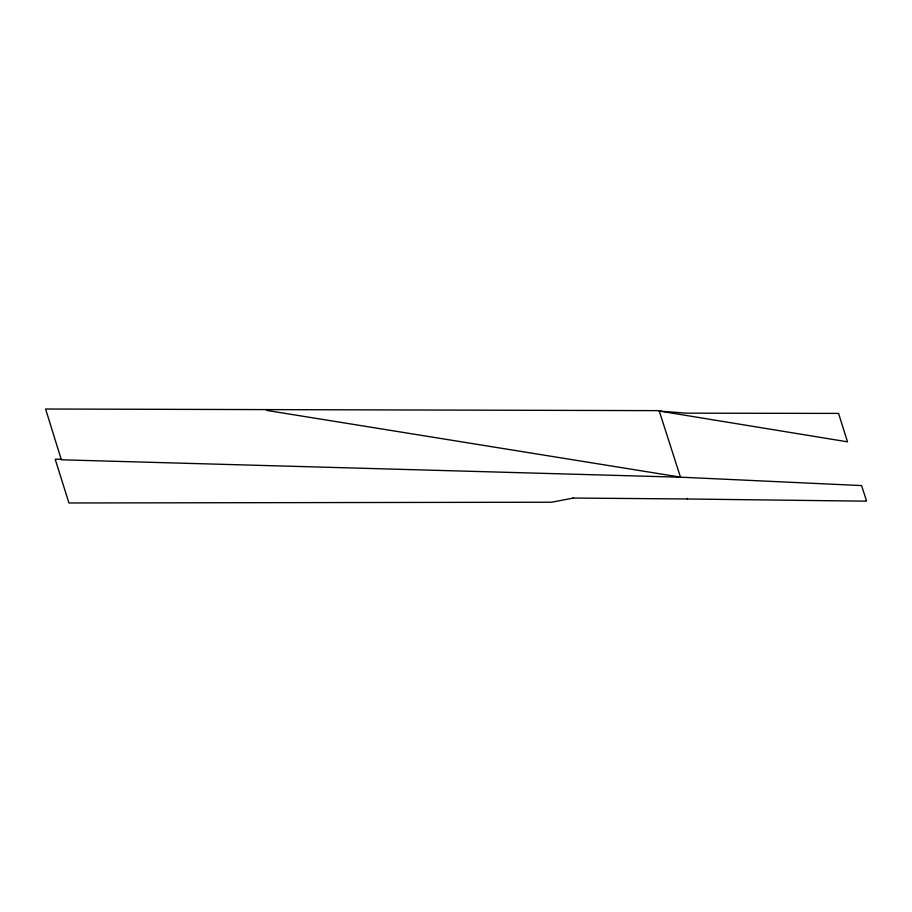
<?xml version="1.0" encoding="UTF-8"?>
<svg xmlns="http://www.w3.org/2000/svg" width="912" height="912" viewBox="0 0 912 912"><rect width="100%" height="100%" fill="white"/><g stroke="black" fill="none" stroke-linecap="round" stroke-linejoin="round"><path stroke-width="1.37" d="M687.386 498.362L687.363 498.967L572.896 498.043M659.239 411.061L686.28 413.17L838.561 413.41L847.51 441.83L659.251 411.038L680.477 477.17L861.589 485.583L866.4 500.563L866.332 501.178L687.317 498.989M573.363 498.043L551.589 502.227L68.947 502.979L55.381 459.853L55.381 459.169L61.343 459.34M659.308 410.639L45.6 409.021L61.343 459.796L680.546 477.215M680.546 477.147L266.783 410.423"/></g></svg>
